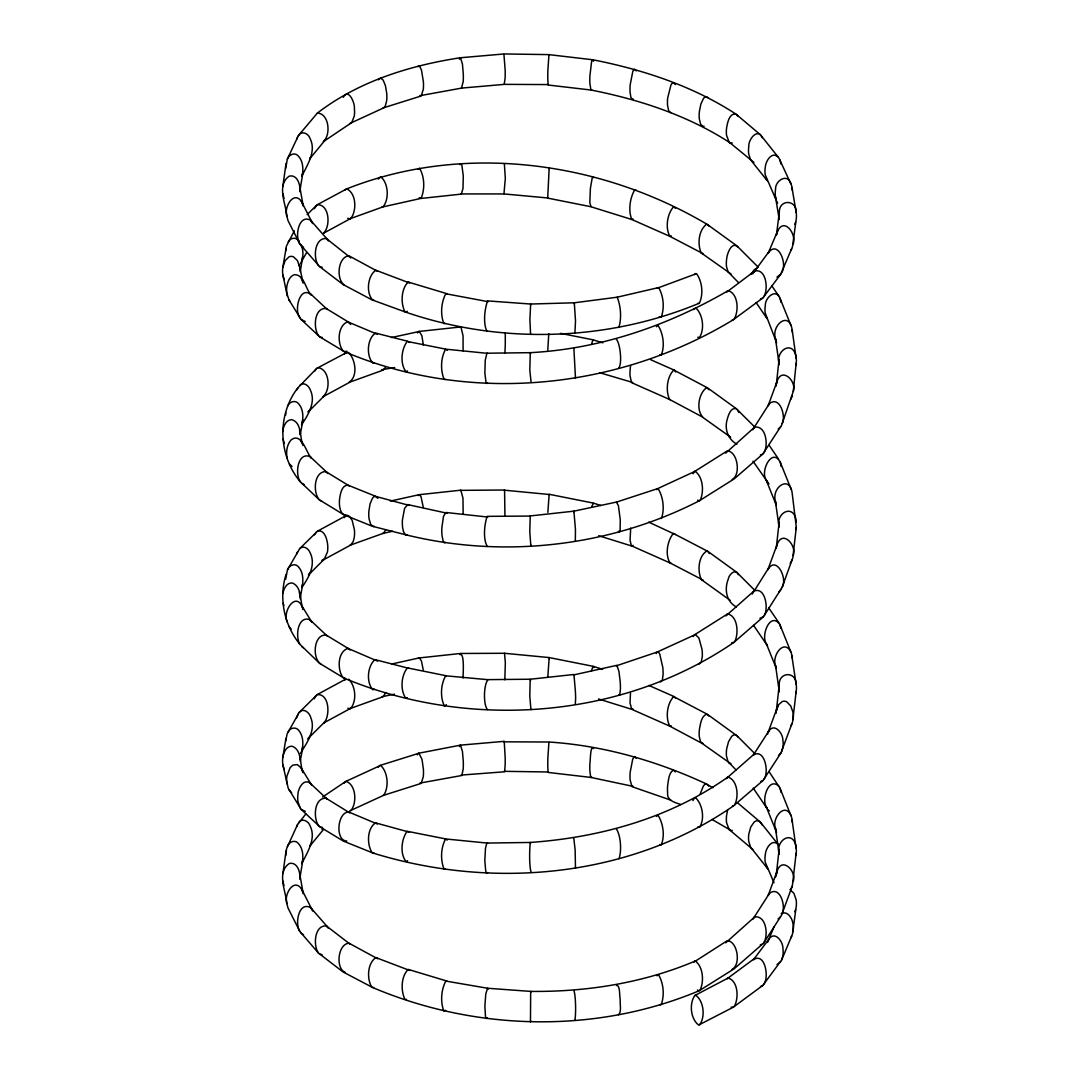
<?xml version="1.0" encoding="UTF-8"?>
<svg xmlns="http://www.w3.org/2000/svg" width="1079" height="1079" viewBox="0 0 1079 1079"><rect width="100%" height="100%" fill="white"/><g stroke="black" fill="none" stroke-linecap="round" stroke-linejoin="round"><path stroke-width="1.5" d="M285.665 168.486L287.338 159.139L298.37 135.63L317.361 113.093C358.579 81.424 409.305 65.617 460.099 57.78L504.217 53.95L548.712 54.611L592.978 59.79C643.111 69.69 692.853 86.01 735.891 114.064L760.439 134.767L779.025 158.168L791.662 185.655L796.194 212.509A35.041 28.459 -1.1 0 1 796.113 219.914L792.472 246.781L780.67 274.309L762.826 297.979L733.248 319.775C617.835 389.883 469.284 404.746 344.39 351.633L319.829 336.918L301.176 319.532L289.118 300.151L286.893 293.744A34.906 28.674 -18.9 0 1 286.893 286.137C287.688 281.606 289.631 276.184 294.432 274.646C304.602 274.592 305.438 289.914 311.642 295.268C300.205 284.141 293.448 310.347 300.083 318.076M299.962 191.779C300.636 185.426 297.521 174.137 289.239 176.133C276.184 185.022 286.178 204.578 286.839 216.191L288.039 220.669L299.949 244.164L319.654 266.634L343.095 284.532L371.864 299.787L405.691 312.128C500.09 344.525 606.425 341.665 698.706 303.455L699.408 303.159C703.548 294.27 702.281 281.592 696.521 273.648L656.882 288.322M796.221 358.147C793.901 338.739 774.83 350.257 779.2 364.675L775.45 338.442C771.134 325.588 789.113 310.105 792.175 329.877L796.437 360.561L793.294 391.326L781.547 425.328L762.759 454.124L734.165 478.901L699.354 500.777C609.959 546.689 503.745 558.909 406.203 534.887L372.403 526.282L343.675 514.683L319.087 499.631L300.461 481.935C278.22 455.837 276.79 415.024 297.871 387.833L316.794 368.344L347.425 352.132M793.294 391.326C796.868 380.941 781.533 366.59 777.028 381.507L768.127 405.744M285.679 855.795L286.609 848.539L297.494 824.653L305.802 813.984M299.935 879.277C300.623 872.938 297.642 861.581 289.32 863.483C276.224 872.304 286.124 891.915 286.839 903.514L288.012 908.019L299.908 931.528L318.48 953.081L343.055 971.95L372.727 987.555C475.583 1031.16 595.702 1034.114 699.125 990.765L734.084 968.848L763.689 943.046L781.452 915.356L792.35 885.94L796.423 850.63L791.743 817.666L780.036 788.223L768.99 771.566M285.665 579.356L287.459 569.887L299.679 548.671L317.55 531.138L345.995 515.708L344.147 517.637M796.235 848.202C794.211 828.78 774.951 839.597 779.2 854.285L775.437 828.052C771.579 818.624 784.824 801.535 791.055 815.576M793.254 881.408C796.895 871.185 781.884 856.281 777.109 871.131L768.208 895.368M547.795 677.275L549.184 657.57L593.275 666.35L602.648 669.277M547.862 512.35L549.157 494.29L593.167 503.057L600.963 505.485M796.329 522.303C795.156 503.138 775.342 511.675 779.105 527.065L775.342 500.845C771.525 487.034 790.408 474.221 792.283 494.034L796.302 527.172L792.809 557.803L782.059 587.448L763.433 616.783L733.828 642.437C621.41 719.518 468.96 730.105 344.066 678.138L319.505 663.275L299.814 644.203C284.074 624.943 278.611 598.103 286.07 574.311M793.213 555.496C797.003 545.691 782.895 529.614 777.285 544.018L767.83 569.793C776.017 554.795 788.034 578.627 782.059 587.448M463.161 513.361L462.972 498.12L460.787 490.19L419.111 494.695L390.382 501.088M504.918 515.33L504.581 490.014L460.369 490.365M285.652 415.118L285.814 412.583M300.38 434.001C301.945 424.398 305.762 412.421 298.762 403.897C295.74 399.729 289.509 401.455 287.81 405.92M504.878 352.766L505.012 350.729A34.946 3.439 88.2 0 0 505.296 343.324L505.269 333.249M463.093 350.904L463.053 335.731L460.935 326.977M504.824 679.824L505.336 662.749L504.513 653.281L460.639 653.469L418.868 657.974L391.677 664.03M548.779 333.708L547.943 347.425A34.96 1.538 -86.1 0 0 547.822 350.028M463.026 678.044C463.026 674.119 464.833 652.39 459.843 654.589M285.692 741.003L287.149 733.895L299.247 712.396L317.118 694.66L345.631 679.19L344.687 680.107M300.259 761.234C301.715 751.51 305.762 739.668 299.099 730.82C296.401 726.558 290.035 727.489 288.093 731.967M630.487 692.974L630.015 702.888L631.728 709.308L669.762 726.14L701.997 743.337L730.888 763.797M776.165 386.066L779.038 359.82M776.246 548.456L779.119 522.196M776.138 713.259A35.067 27.541 15.2 0 1 776.367 710.872L779.254 684.599C778.809 671.853 796.086 671.057 796.1 684.073A35.054 27.919 -1.1 0 1 796.181 691.329L792.593 721.891L780.872 753.102L763.055 780.468L733.477 805.892C629.664 877.807 492.213 889.986 373.078 853.071L343.378 841.107L319.937 826.865L301.284 809.533L288.241 788.331L282.9 764.998A35.121 29.349 -1.2 0 1 282.833 757.377L285.922 738.481M776.206 875.676L779.078 849.416M630.568 365.741L630.271 368.344A34.946 11.127 -73.9 0 0 629.988 375.748L631.579 382.654L669.573 399.459L701.768 416.629L730.591 437.17M793.011 244.501C797.179 235.316 784.905 216.892 777.757 230.65L768.275 252.999C777.838 239.147 787.913 264.247 781.614 272.623M300.11 191.023C300.744 179.95 307.002 165.424 298.114 155.794C294.594 151.95 288.74 154.742 287.338 159.139M573.718 511.932L573.893 511.163L616.783 502.005L657.597 488.639L695.119 471.307C703.13 476.945 704.223 491.808 700.136 500.4M796.194 212.509C796.68 199.453 779.213 198.968 779.321 212.158L776.448 234.993L777.757 230.65M734.233 1006.532C738.98 998.439 738.225 980.784 728.109 978.033L694.876 995.472C688.982 1003.457 690.614 1019.075 698.666 1025.05L733.288 1007.206L762.866 985.383L781.641 959.986L792.485 934.117L796.113 907.25A35.31 28.688 -1.1 0 0 796.154 899.819L793.928 893.358L790.044 889.609M300.07 878.522C300.677 867.408 306.975 852.923 298.168 843.212C294.702 839.327 288.821 842.065 287.405 846.462M796.086 365.39L796.396 363.003M630.702 528.063L630.055 540.377L631.39 545.772L670.019 562.928L703.225 580.165M300.124 598.845C301.54 588.662 306.288 575.525 298.29 566.664C294.837 562.685 288.902 565.477 287.459 569.887M282.9 186.127L286.002 163.522M282.954 873.437L286.043 850.832M796.019 855.472L796.356 853.071M531.138 545.286L530.881 546.406L529.776 531.758L530.248 515.937L573.893 511.163L575.458 529.398L575.323 541.213M530.693 1020.95L530.463 1021.961L530.666 991.399C586.868 992.006 643.408 982.996 695.348 960.998C703.279 966.892 704.25 981.836 699.92 990.414M287.405 296.118L282.846 274.902A34.906 29.173 -1.2 0 1 282.846 267.295L286.461 246.025L294.365 230.852M300.245 271.638L302.606 257.288A34.906 28.796 16.7 0 0 302.606 249.667L301.338 244.946M795.897 529.533L796.302 527.172M282.725 431.492C283.345 426.596 285.733 419.987 291.505 419.637C302.201 422.361 299.611 437.912 302.983 445.506M302.727 419.65L301.634 424.317M574.041 990.994C575.754 996.173 576.092 1013.1 574.905 1020.424M574.055 303.59L574.298 302.794L617.188 297.197L658.662 287.567C663.572 296.051 664.704 308.068 661.157 317.226L659.269 316.619M531.097 872.142C529.276 866.801 529.357 851.115 530.275 842.456C600.167 837.52 670.302 817.949 727.907 777.042C737.78 780.05 739.128 797.138 734.408 805.285M573.745 674.914L616.918 665.311L618.955 671.516L620.169 681.456A35 7.094 79.4 0 1 620.438 688.847L619.791 694.889L618.739 695.011M531.097 382.344L529.816 370.137L530.288 352.671C600.356 348.935 667.766 325.777 728.15 290.656C738.225 293.501 739.034 311.062 734.192 319.128M282.833 757.377C283.548 752.602 286.191 746.075 291.923 746.196C302.363 749.703 299.517 764.876 303.091 772.712M302.12 749.271L302.619 746.87M795.682 693.649L796.181 691.329M282.846 267.295L285.099 260.686L289.024 256.869A4.586 3.83 -1.2 0 1 293.542 256.856L297.467 260.632L299.733 267.214A34.906 29.173 -1.2 0 1 299.989 269.737M302.093 259.661L302.606 257.288M776.367 710.872L778.539 704.776L782.356 701.498A4.572 3.588 15.2 0 1 786.807 701.889L790.705 705.882L793.011 712.369A35.067 27.541 15.2 0 1 793.078 719.639M775.558 876.863L776.84 872.223M591.44 670.963L592.951 666.404L593.814 667.618M591.535 343.931L593.045 339.818L602.756 342.812M301.999 175.553L302.538 173.26M727.597 810.289L726.599 815.292A35.31 21.728 -55.7 0 0 726.558 822.724L729.107 829.495L752.778 849.429M548.28 771.984L504.284 771.323M301.945 863.052L302.498 860.759M282.968 593.207C283.804 588.581 286.852 582.228 292.476 583.024C302.322 587.259 299.692 601.462 303.132 609.514C297.291 589.377 281.875 610.781 287.243 622.084M301.891 586.801L302.471 584.481M548.267 84.58L504.446 84.364L461.475 88.1L463.228 81.464A35.054 7.863 81.1 0 0 463.296 74.019L462.432 63.998L460.49 57.74M782.315 423.44C786.092 415.671 779.524 395.143 769.287 403.775L752.67 429.739M776.475 383.719L777.028 381.507M591.683 506.55L593.463 503.3M782.235 913.481C786.025 905.74 779.793 885.144 769.394 893.452L752.751 919.402M776.529 873.316L777.109 871.131M700.204 793.915L703.333 786.078A4.545 2.333 -64.3 0 1 706.192 784.042L712.841 787.697M575.485 378.23L573.853 347.897M503.933 54.449L505.188 70.378A35.054 2.954 87 0 1 505.134 77.823L504.284 83.933M503.933 741.826L548.82 742.015C603.835 745.549 657.246 761.073 707.096 784.258L708.647 785.998M461.043 775.086L504.581 771.782L505.134 765.308A35.31 2.981 87 0 0 505.188 757.863L504.23 741.354M776.651 546.149L777.285 544.018M296.55 717.886L298.155 713.907M573.772 837.965L575.147 849.955L575.471 868.123M459.398 59.237L460.099 57.78M385.918 692.516L383.045 696.71L349.96 708.633L347.802 708.229M459.425 746.587L460.126 745.171L504.082 741.354M767.412 734.34L777.595 706.57M781.776 751.429L782.936 747.275A35.067 26.314 30 0 0 782.855 740.005C782.949 733.531 774.735 722.782 769.017 730.712L753.277 755.179C764.458 747.707 769.408 771.89 764.026 779.294M794.805 911.755L795.574 909.597M767.52 942.453L773.94 927.05M781.641 959.986L782.868 955.751A35.31 27.056 31 0 0 782.909 948.333C783.152 941.805 775.019 930.678 769.179 938.757L753.439 959.77C764.822 951.921 769.394 976.819 763.865 984.169M794.778 224.405L795.56 222.261M296.671 139.326L297.426 137.33M301.891 176.16C307.259 164.885 316.619 151.33 310.037 138.436C308.54 133.526 301.432 130.154 298.37 135.63M296.725 826.649L297.494 824.653M301.823 863.659C307.164 852.343 316.579 838.842 310.078 825.894C308.621 820.984 301.54 817.504 298.451 822.953M296.765 553.81L297.548 551.774M301.864 587.489C308.648 577.724 316.093 564.883 310.172 552.88C308.769 548.806 303.388 544.801 299.679 548.671M530.585 334.207L529.897 319.681L530.652 304.035L574.298 302.794L575.512 321.029L574.905 332.952M792.431 395.885L790.637 399.581M385.729 529.87L383.584 533.215L349.569 545.408M692.934 800.658L694.134 798.393L695.712 797.84C702.685 804.637 704.911 819.082 699.583 827.31L697.884 826.959M792.35 885.94L790.516 889.595M297.022 389.762L297.871 387.833M301.527 424.897C308.028 415.024 316.012 402.561 310.509 390.382C309.214 386.336 304.305 381.561 300.11 384.987M656.261 653.591L656.706 652.593M752.211 594.084L768.653 568.013M764.35 615.475C768.68 607.882 765.2 586.356 753.884 591.117L725.897 615.893M792.161 559.934L790.219 563.413M314.191 698.841L315.999 695.672M693.069 473.721L694.336 471.685L727.219 450.914C737.631 451.211 741.152 474.787 732.182 479.454M385.527 367.197L383.288 370.07L350.257 381.979L322.702 396.91C331.172 390.423 329.621 369.045 317.981 367.656M343.284 97.312C348.463 87.507 355.072 103.152 354.384 108.534A35.054 20.595 59.7 0 1 354.303 115.992L351.754 122.574L323.322 141.686C331.186 134.862 329.122 113.457 317.361 113.093M314.245 208.813L317.199 204.754L346.737 188.879C463.538 142.468 600.383 161.068 707.311 224.459L736.997 245.945L758.186 267.16M300.448 753.385C306.733 742.918 316.147 730.429 310.739 717.508C309.646 712.72 303.334 707.392 299.247 712.396M616.473 985.451C620.236 984.574 619.413 996.416 620.223 999.828C619.791 1004.158 621.828 1012.183 618.469 1014.732M459.87 164.669L461.084 163.806L461.906 165.505L463.282 175.904L463.012 188.42L461.299 194.112L420.5 198.509L382.978 206.871L349.879 218.808L347.708 218.295M487.222 1017.767L486.116 1018.549L485.496 1016.796L484.876 1006.329L485.793 993.84L487.6 988.256L530.666 991.399L530.881 992.221M790.92 725.735L791.865 723.942M656.383 326.748L658.001 325.413C663.288 333.532 665.001 346.238 661.198 355.166L659.943 354.708M750.89 274.484L754.329 269.669L756.932 268.32M417.168 754.814L418.274 753.317L460.517 745.144L462.446 751.47L463.296 761.504A35.31 7.917 81.1 0 1 463.215 768.936L461.839 775.491L419.866 783.098M768.113 732.385L769.017 730.712M314.461 534.887L316.39 531.987M790.759 938.002L791.73 936.208M752.629 273.904L769.219 251.313M763.838 296.779C768.653 289.159 766.184 267.794 754.491 271.139L726.356 292.369M725.654 453.153L754.545 427.23C766.077 425.005 768.72 445.33 763.784 453.059M768.248 940.456L769.179 938.757M790.705 250.638L791.703 248.844M300.367 263.708L306.719 252.311M310.698 157.129L309.74 158.829L325.48 139.65M547.781 197.97L504.122 193.937L460.868 193.937M656.41 816.439L658.042 815.238C663.207 823.439 665.082 836.171 661.144 845.059L659.903 844.506M310.563 571.87L308.446 574.972L324.307 559.138L327.436 552.043A34.865 24.83 48.7 0 0 327.638 544.463C327.004 539.257 324.55 529.33 317.55 531.138M310.631 844.614L309.673 846.314L323.322 829.684M378.23 179.087L380.55 176.686C388.467 182.58 389.438 199.521 382.978 206.871L382.101 206.777M725.722 942.83L754.653 916.948C766.184 915.113 768.693 935.291 763.689 943.046M487.587 872.547L486.818 873.424L485.739 871.306L484.822 860.664L485.483 848.215L486.858 843.063L530.275 842.456L530.571 843.427M693.271 636.489L694.606 634.762L727.556 613.951C737.766 615.812 738.899 633.562 734.732 641.668M768.329 405.367L769.287 403.775M504.352 163.738L505.323 178.372L503.96 193.761M487.56 382.748L486.777 383.531L486.036 382.479L484.862 373.145L485.24 360.346L486.899 353.224L530.288 352.671L530.585 353.723M417.492 332.898L418.692 331.482L460.517 326.977M768.423 895.017L769.394 893.452M314.758 370.974L316.794 368.344M616.244 665.851L657.232 652.026L695.415 634.546L698.909 638.04L702.011 649.383A34.987 16.023 66 0 1 702.281 656.76L701.202 662.142L699.057 664.098M310.239 409.251L308.001 412.097L323.902 396.222M378.27 79.792L380.59 77.985L383.234 80.21L385.473 85.861L386.727 93.414A35.054 16.819 67.8 0 1 386.646 100.86L385.257 106.201L383.773 107.846L349.758 123.505M446.382 704.708L444.494 706.138C439.989 697.385 440.731 684.288 445.694 675.805L487.398 679.635L530.328 679.231L573.934 674.483L575.377 691.019A34.987 2.198 85.3 0 1 575.646 698.396L575.269 704.29M378.311 767.142L379.795 765.524L418.895 753.25L422.01 759.346L423.4 769.273A35.297 12.611 74.8 0 1 423.305 776.705L421.147 783.408L383.733 795.277L349.704 810.936M693.568 309.565L695.834 307.947C702.982 314.636 704.789 329.257 699.475 337.484L697.776 337.228M656.531 489.637L658.217 488.8C663.248 497.163 664.651 508.964 661.548 518.217L660.982 518.5M307.636 738.94L324.698 722.013C330.268 714.392 329.082 693.406 317.118 694.66M781.223 589.242L779.025 591.791M752.953 592.425L753.884 591.117M308.877 737.807L309.956 736.296M288.174 241.966C290.211 237.488 296.604 236.894 299.22 241.17M656.855 975.726L658.635 974.903C663.585 983.401 664.651 995.431 661.184 1004.643L659.957 1004.738M487.452 709.537C483.257 705.032 483.621 685.003 487.762 680.053M417.694 169.214L419.583 168.284C424.6 176.808 425.005 189.135 421.134 198.199L419.165 197.754M344.053 783.165L345.873 781.385L380.644 765.389C387.941 772.119 389.155 787.036 383.733 795.277L382.883 795.425M726.167 778.687L754.261 754.005M780.872 753.102L778.552 755.381M780.71 961.686L777.001 964.559M780.67 274.309L776.934 277.128M753.479 272.34L754.491 271.139M616.338 339.13C620.412 343.81 622.354 364.257 618.618 368.249M694.417 274.525L695.766 273.486M593.558 748.61C590.24 743.997 590.442 761.477 589.903 763.419A35.31 7 -81.3 0 0 589.862 770.851L590.658 776.934L591.697 777.055M344.444 353.885L346.359 352.267M693.837 962.131L727.313 940.659C737.645 941.266 741.165 964.788 732.075 969.306M780.589 426.906L778.202 428.983M445.64 1010.295L443.82 1010.956C440.259 1001.744 441.176 989.78 445.802 981.067L487.6 988.256L488.274 989.106M417.856 495.531L419.771 494.964L421.066 496.839L423.305 507.454M780.481 916.907L778.067 918.917M753.533 428.296L754.545 427.23M616.352 828.874C620.749 835.47 621.855 850.818 618.982 858.628M307.151 214.64L316.08 205.725M753.628 917.986L754.653 916.948M324.698 722.013L323.579 723.024L350.985 708.161C356.92 700.055 355.557 686.433 348.814 679.136M633.13 545.34L631.93 546.082L598.683 535.723M504.406 490.176L549.224 494.492M417.654 66.48L419.515 66.224L421.43 69.919L423.4 81.788A35.054 12.53 74.8 0 1 423.332 89.233L421.188 95.977L382.937 107.994M344.754 190.174L345.698 189.297M317.199 204.754C329.351 203.985 330.97 226.28 323.484 233.253L350.904 218.376C356.906 210.526 356.313 193.276 346.737 188.879M487.303 546.473C483.014 539.54 484.174 525.028 487.142 516.342L530.382 516.072M763.433 616.783L759.926 618.267M726.666 614.72L727.556 613.951M407.269 311.305L405.691 312.128M632.955 218.97L631.768 219.482L590.685 206.682L547.7 198.118L549.184 167.744L549.278 168.81M486.858 331.01C483.095 323.579 484.471 309.606 487.573 300.893L530.652 304.035L530.881 304.817M407.579 860.718L405.987 861.474C399.783 853.718 401.388 839.179 407.12 831.275L446.086 839.003L487.627 843.117M754.437 958.557L727.152 978.707L728.109 978.033M321.906 560.406L324.307 559.138M699.597 1024.875C705.491 1016.877 703.859 1001.258 695.807 995.283L694.876 995.472M762.866 985.383L760.52 986.557M632.901 708.903L631.728 709.308L598.548 698.976M350.729 810.707C357.297 803.396 356.057 784.19 345.873 781.385L322.621 796.976M407.511 370.92L405.92 371.594C399.864 363.731 401.294 349.245 407.188 341.45L446.14 349.218L487.668 353.359M763.055 780.468L760.722 781.574M762.826 297.979L760.452 299.112M727.192 291.303L728.15 290.656M726.976 777.649L727.907 777.042M616.446 502.221L618.402 505.619L620.277 519.835L620.128 530.221L619.252 532.176L618.469 531.219M633.198 786.402L590.968 777.433M762.759 454.124L760.385 455.001M418.234 658.338L419.529 658.069L421.457 661.036L423.224 669.776M407.296 697.695L405.691 698.126C400.107 689.94 401.105 675.508 407.417 667.901L446.315 675.791M323.147 560.001L350.621 545.097L353.211 541.591L354.249 537.504A35.041 21.081 61 0 0 354.438 529.937L352.186 520.402L349.205 516.14M762.651 944.071L760.263 944.88M618.847 327.517C621.72 318.292 620.857 306.193 617.188 297.197M632.739 382.479L600.032 372.821M671.34 235.95L669.816 236.314L631.768 219.482C628.14 210.472 629.839 197.983 634.843 189.675L635.936 190.079M445.533 542.575L444.278 542.737L443.172 541.078L442.039 535.683A34.919 12.355 -76.9 0 1 441.81 528.157L443.482 516.342L445.924 512.485L487.897 517.057M781.169 913.738C787.724 910.096 792.593 918.876 793.052 924.406A35.31 28.297 15.7 0 1 793.011 931.838M694.336 471.685L695.119 471.307M349.96 708.633L350.985 708.161M671.273 725.87L669.762 726.14C665.271 717.535 667.065 703.778 673.606 696.602L707.379 714.311L737.065 735.851L754.734 753.547M694.552 961.349L695.348 960.998M346.777 841C334.895 840.838 337.295 812.015 348.692 811.988L377.313 824.005M374.656 689.36L372.727 689.71C366.132 682.063 367.386 666.282 374.939 659.606L408.968 668.387M349.879 218.808L350.904 218.376M445.047 323.498L443.847 323.525C440.205 314.367 441.19 302.43 445.762 293.731L488.261 301.702M346.683 351.201L344.39 351.633M447.124 513.24L407.714 504.594L404.598 508.317L402.4 520.011A35.014 15.726 -71.9 0 0 402.629 527.55L403.438 531.515L405.421 534.712M406.203 534.887L406.999 534.618M733.828 642.437L731.791 642.652M591.022 206.575L589.808 202.677L590.402 188.259L592.169 178.17L592.924 176.619L593.801 177.671M445.357 869.296L444.116 869.202C440.326 860.057 440.785 847.932 445.465 839.192L447.272 840.015M322.014 829.495L323.255 829.131M530.935 709.631L529.789 696.009L530.194 679.271L530.625 680.525M383.584 533.215L382.721 533.458L392.527 531.273M446.976 293.704L408.213 282.051C401.078 288.821 400.565 303.226 404.935 311.858M445.303 379.457L444.062 379.268C440.38 370.137 440.704 357.999 445.519 349.353L447.313 350.311M391.461 337.552L419.34 331.469L421.876 335.771L423.386 345.159M394.685 367.534L381.521 369.746M394.455 694.175L382.168 696.656M733.288 1007.206L731.198 1007.206M406.432 999.41L404.908 999.289C400.619 990.603 401.064 976.158 408.253 969.414L447.003 981.094M732.209 319.977L733.248 319.775M657.232 652.026L657.826 651.905A4.586 1.538 73 0 1 659.782 654.225L662.816 667.483A34.987 11.748 73 0 1 663.072 674.874L662.331 680.107L660.766 681.793A4.586 1.538 73 0 1 660.132 681.456M461.866 88.06L419.906 95.694M732.466 806.067L733.477 805.892M345.941 514.818C341.787 515.627 340.317 510.273 339.764 507.143A34.892 22.295 -57.8 0 1 339.507 499.604C340.249 494.546 341.53 484.565 348.396 485.307L376.22 496.542L409.224 505.417M373.712 299.989L372.768 300.11C365.781 293.083 367.561 275.685 375.843 270.236L409.656 283.035M349.191 382.114C358.161 376.504 355.517 359.226 348.517 352.442M409.683 970.453L375.897 957.599C367.413 963.115 366.631 978.963 371.823 987.218M372.727 987.555L373.671 987.447M409.413 832.192L375.546 822.859C366.981 828.456 366.712 844.587 372.161 852.72M373.078 853.071L374.035 852.963M732.25 143.021L730.038 142.806C688.146 115.534 639.726 99.659 590.955 90.002L589.849 83.366A35.054 6.96 -81.3 0 1 589.903 75.921L591.508 62.285A4.586 0.904 -81.3 0 1 592.627 59.736M670.774 562.86L670.019 562.928C664.893 554.673 667.321 540.889 673.323 533.417L707.905 551.396L736.728 572.275L754.356 589.93M373.954 363.11L372.997 363.178C366.024 356.097 367.035 338.347 375.627 333.074L407.997 341.342M345.253 972.381C335.151 968.497 337.97 943.639 349.016 943.221L377.61 958.732M377.394 334.301L347.681 321.798C337.592 325.602 336.918 343.486 343.297 351.174M707.069 550.937C698.342 555.672 697.142 571.29 701.485 579.693L730.213 600.356M322.473 827.431L319.937 826.865M322.149 267.241L319.654 266.634M322.365 337.565L319.829 336.918M322.082 954.699L319.586 954.052M699.354 500.777L697.641 500.197M504.513 653.281L549.184 657.57L549.278 658.743M377.61 661.13L348.004 648.412C337.565 651.514 337.093 669.749 343.001 677.558M344.066 678.138L345.199 678.259M305.276 811.327L301.284 809.533M591.67 89.651A4.586 0.904 -81.3 0 1 591.305 90.056L548.159 85.025L547.768 78.457A35.054 2.037 -87.2 0 1 547.835 71.012L548.914 55.123M591.319 777.473L548.065 772.429L547.781 765.942A35.31 2.05 -87.2 0 1 547.835 758.497L548.901 742.487M699.125 990.765L697.398 990.104M347.033 515.398L348.112 515.546M707.311 224.459L706.421 224.324C698.599 230.393 697.236 244.232 701.256 252.945L730.982 273.931M675.521 208.26L673.539 206.79C667.146 214.06 665.15 227.804 669.816 236.314L702.968 253.632M305.168 321.461L301.176 319.532M702.888 743.512L700.5 741.678L699.246 736.404A35.162 17.493 -63 0 1 699.448 729.094C700.541 723.942 701.107 716.604 706.502 714.136L708.876 715.97M670.787 800.119L631.997 786.685L630.109 779.928A35.31 11.748 -75.1 0 1 630.136 772.483L632.739 759.023L634.6 756.595L636.192 758.227M560.514 333.344L593.045 339.818M670.747 112.688L668.71 110.881L667.577 105.526A35.162 14.998 -70 0 1 667.645 98.095L670.976 84.931A4.559 1.942 -70 0 1 673.35 82.732L675.387 84.54M697.951 303.293L698.706 303.455M407.714 504.594L408.482 504.783M736.107 735.123L735.042 734.812A4.559 2.738 -54.4 0 0 731.616 736.525L728.554 741.651L726.68 748.826A35.162 21.067 -54.4 0 0 726.477 756.136L728.028 761.612L735.986 769.88M670.288 399.662L669.573 399.459C665.514 390.733 666.889 376.854 673.809 370.043L707.608 387.901L736.377 408.739L755.017 427.297M712.019 819.447L731.184 830.574A4.545 2.792 -55.7 0 0 732.317 830.439M349.434 486.049L325.71 471.523C313.922 471.833 312.856 492.051 319.087 499.631M320.274 500.454L321.529 500.845M735.891 114.064C729.175 113.093 727.543 122.858 726.599 127.808A35.054 21.567 -55.7 0 0 726.531 135.239L729.053 142.037L753.924 162.43M702.631 416.912C695.955 409.804 698.679 392.958 706.745 387.604L709.051 389.775M304.251 484.673L301.607 483.257M408.213 282.051L408.968 282.32M375.546 822.859L376.463 823.21M375.897 957.599L376.787 957.95M344.174 284.95C335.852 278.948 337.956 256.694 348.976 255.831L377.583 271.328M736.377 408.739C730.793 407.026 728.473 415.064 727.273 419.111C724.279 428.727 727.691 439.099 736.903 444.211M349.704 812.851L326.033 798.231C314.083 797.57 312.95 818.3 318.791 825.921M347.681 321.798L350.675 324.469M680.795 804.516C675.049 802.425 666.782 800.793 667.604 793.011A35.418 15.106 -70 0 1 667.645 785.579C668.575 780.414 668.494 773.292 673.309 770.123L675.346 771.903M350.823 257.948L326.33 238.54C314.515 237.569 312.856 258.029 318.534 265.677M650.57 359.658L674.523 370.259L675.71 371.985M648.695 522.115L675.373 534.537M648.911 685.448L674.335 696.683L675.562 698.207M348.773 322.257L326.141 308.5C314.151 307.434 312.937 328.34 318.696 335.933M350.001 944.098L326.384 925.944C314.555 924.851 312.897 945.393 318.48 953.081M303.563 247.32L301.014 245.607M303.482 934.751L300.96 932.998M348.004 648.412L350.055 650.003M701.485 579.693L702.321 580.151M320.719 663.949C311.656 658.001 313.935 633.198 326.465 635.248L349.07 648.992M327.571 636.34L309.673 619.521C297.656 615.772 295.214 636.462 299.814 644.203M302.066 646.941L303.374 647.71M325.71 471.523L327.935 473.573M701.256 252.945L702.065 253.511M326.883 472.346L310.118 456.646C297.683 451.467 294.621 474.369 300.461 481.935M728.864 762.759L729.836 763.487M292.058 466.492L289.509 464.051M729.107 829.495L730.105 830.25M729.053 142.037L730.038 142.806M707.972 97.555L706.246 96.665A4.586 2.347 -64.3 0 0 703.387 98.648L700.864 104.097L699.381 111.528A35.054 17.992 -64.3 0 0 699.313 118.973L700.689 124.409L703.13 126.405A4.586 2.347 -64.3 0 0 704.074 126.189M326.033 798.231L327.18 799.161L310.442 783.489C303.86 777.716 298.06 788.52 297.952 794.306A35.121 27.501 -34.6 0 0 298.02 801.926L300.178 808.104M777.946 156.779C771.485 151.154 765.564 161.553 765.281 167.299A35.054 26.624 -32.9 0 0 765.2 174.731L776.003 199.723M768.14 809.87L769.34 810.882M738.063 803.235L760.371 822.117L777.878 844.115C771.364 838.558 765.55 849.052 765.281 854.784A35.31 26.827 -32.9 0 0 765.24 862.229L773.994 882.77M326.33 238.54L328.421 240.846M326.141 308.5L327.274 309.484L310.55 293.812M291.681 792.836L289.226 790.192M327.436 239.498L310.712 220.332C298.775 213.548 294.459 236.53 299.949 244.164M326.384 925.944L328.461 928.291M728.608 435.903L729.552 436.752M327.49 926.915L310.765 907.749C298.856 900.803 294.486 923.88 299.908 931.528M791.271 489.583L780.252 462.19C772.254 447.03 760.155 470.849 766.023 479.669L776.341 505.296L775.342 500.845M752.98 461.165L768.99 484.053M309.673 619.521L311.912 622.259L301.554 605.319M738.427 282.496L728.082 271.895L726.491 266.513A34.879 20.906 -54.4 0 1 726.626 259.257C726.882 254.28 731.549 240.617 737.847 247.051M736.337 606.924C726.019 601.381 724.306 589.067 728.244 579.167C728.838 574.635 735.676 567.797 738.373 574.662M291.182 629.178L288.835 626.265M408.752 341.692L409.467 342.488M796.1 684.073L791.514 653.604L779.753 624.296C770.109 611.294 760.439 635.936 766.522 644.123L776.26 668.319M310.118 456.646L311.265 457.968C306.436 453.14 301.634 431.587 291.074 439.962C286.825 444.791 285.975 451.777 287.054 457.928M707.905 551.396L709.254 553.567M768.396 869.607L750.66 847.285L748.759 841.499A35.31 24.655 -45.4 0 1 748.799 834.067L750.768 826.973L754.14 822.117A4.545 3.17 -45.4 0 1 758.024 820.809L760.371 822.117L762.192 825.017M791.001 325.561L779.982 298.209C775.788 287.756 764.782 298.047 765.308 305.64A34.892 25.95 -31.8 0 0 765.173 312.91L776.624 342.758M310.442 783.489L311.548 784.919L301.162 767.951L297.291 764.593L292.854 765.105L290.17 767.587L286.879 776.219A35.121 28.863 -18.9 0 0 286.947 783.853M779.173 786.497C768.922 776.152 761.396 798.865 766.238 806.755L776.57 832.422M289.118 300.151L290.264 301.702M310.712 220.332L312.667 223.569M736.876 114.833L737.753 116.019M737.065 735.851L737.915 736.997M311.791 221.788L301.405 201.355C293.286 190.079 283.669 207.95 286.839 216.191M310.765 907.749L312.694 911.027M377.893 498.323L375.29 496.313A4.586 2.468 -66.4 0 0 372.417 498.35L370.057 503.893L368.843 511.446A34.906 18.748 -66.4 0 0 369.085 518.986L370.731 524.488L373.334 526.498A4.586 2.468 -66.4 0 0 374.305 526.269M708.121 225.025L708.836 226.024M311.831 909.219L301.446 888.799C293.421 877.389 283.71 895.26 286.839 903.514M771.701 285.665L779.105 296.523M756.055 302.484L767.169 318.777L766.279 317.091M769.219 445.384L778.445 458.912M768.653 607.774L778.822 622.691M753.56 625.348L767.452 645.728L766.522 644.123M753.223 788.129L767.102 808.481L766.238 806.755M767.83 482.947L766.023 479.669M737.321 409.588L738.764 412.434M592.978 59.79L593.571 61.26M300.866 440.974L301.904 442.741M790.745 651.608C783.489 638.377 771.552 656.625 775.572 665.608L779.321 691.855A35.054 27.919 -1.1 0 1 779.254 684.599M301.162 767.951L302.902 771.944M766.414 866.491L767.317 868.217M766.346 179.006L767.25 180.746L750.593 159.813L748.718 154A35.054 24.466 -45.4 0 1 748.799 146.569C748.071 139.757 757.687 127.16 762.26 137.694M790.934 183.551C787.333 172.775 774.992 180.773 775.558 189.378A35.041 27.973 -17.9 0 0 775.477 196.796L779.24 219.577A35.041 28.459 -1.1 0 1 779.321 212.158M776.691 201.207L777.622 203.027M301.257 278.315L302.97 282.361M301.405 201.355L303.064 205.374M301.446 888.799L303.078 892.846M636.219 70.863L634.627 69.204A4.586 1.524 -75.1 0 0 632.766 71.592L630.149 84.998A35.054 11.667 -75.1 0 0 630.082 92.443L630.972 97.69L632.55 99.362A4.586 1.524 -75.1 0 0 633.171 98.998M284.451 443.563L283.008 439.086M779.753 624.296L780.994 628.342M284.222 769.597L282.9 764.998M284.128 279.528L282.846 274.902M779.915 159.894L781.075 164.183M779.982 298.209L781.102 302.39M284.006 198.212L282.792 193.613M780.036 788.223L781.115 792.445M283.979 885.562L282.792 880.936M283.197 603.255L283.898 605.535M780.252 462.19L781.196 466.519M775.572 665.608L776.098 667.834M299.207 264.814L303.145 283.13M775.477 196.796L775.963 199.102M775.45 338.442L775.909 340.694M775.437 828.052L775.882 830.331M299.369 591.98L300.016 596.97M299.773 186.761L303.253 206.102M299.773 874.26L303.239 893.587M299.571 429.59L300.016 434.635M792.053 655.83L792.337 658.19M792.175 329.877L792.391 332.265M792.175 819.946L792.377 822.346M299.679 756.797A35.121 29.349 -1.2 0 1 299.962 759.319M285.679 250.894A34.906 28.796 16.7 0 1 285.948 248.386M792.148 187.962A35.041 27.973 -17.9 0 1 792.377 190.403"/></g></svg>
